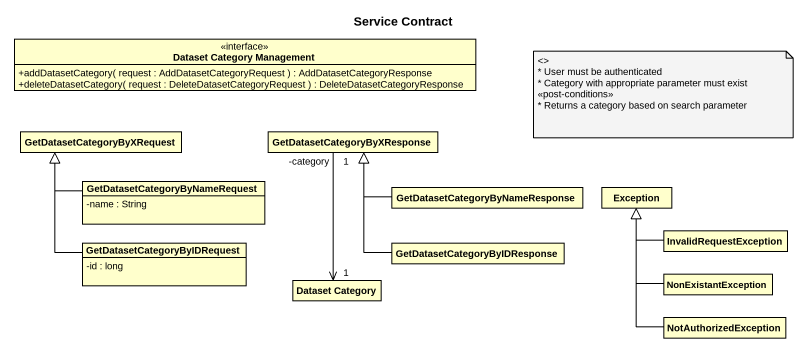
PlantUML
@startuml
title Service Contract
hide circle
hide empty members
skinparam classAttributeIconSize 0
interface "Dataset Category Management" as Dataset_Category_Management {
  +addDatasetCategory( request : AddDatasetCategoryRequest ) : AddDatasetCategoryResponse
  +deleteDatasetCategory( request : DeleteDatasetCategoryRequest ) : DeleteDatasetCategoryResponse
}
class GetDatasetCategoryByXRequest
class "GetDatasetCategoryByXResponse" as GetDatasetCategoryByXRespons
class "GetDatasetCategoryByNameRequest" as GetDatasetCategoryByNameRequ {
  -name : String
}
class "GetDatasetCategoryByNameResponse" as GetDatasetCategoryByNameResp
class "Exception" as Exception_
class "GetDatasetCategoryByIDRequest" as GetDatasetCategoryByIDReques {
  -id : long
}
class "GetDatasetCategoryByIDResponse" as GetDatasetCategoryByIDRespon
class InvalidRequestException
class "Dataset Category" as Dataset_Category
class NonExistantException
class NotAuthorizedException
GetDatasetCategoryByXRespons "1\n-category" --> "1" Dataset_Category
GetDatasetCategoryByNameRequ -up-|> GetDatasetCategoryByXRequest
GetDatasetCategoryByNameResp -left-|> GetDatasetCategoryByXRespons
GetDatasetCategoryByIDReques -up-|> GetDatasetCategoryByXRequest
GetDatasetCategoryByIDRespon -up-|> GetDatasetCategoryByXRespons
InvalidRequestException -left-|> Exception_
NonExistantException -up-|> Exception_
NotAuthorizedException -up-|> Exception_
note as N1
  <>
  * User must be authenticated
  * Category with appropriate parameter must exist
  <<post-conditions>>
  * Returns a category based on search parameter
end note
@enduml
